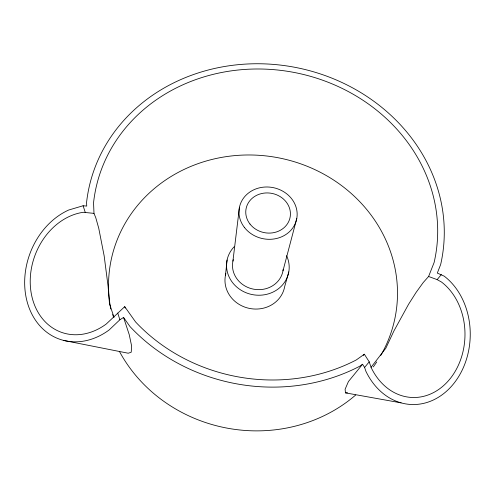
<?xml version="1.0" encoding="UTF-8"?>
<svg xmlns="http://www.w3.org/2000/svg" width="495" height="495" viewBox="0 0 495 495"><rect width="100%" height="100%" fill="white"/><g stroke="black" fill="none" stroke-linecap="round" stroke-linejoin="round"><path stroke-width="0.74" d="M225.503 275.09L227.094 260.005M232.916 261.125L239.45 207.238M282.985 270.802L296.796 218.388M288.789 271.922L284.699 286.512A30.146 27.807 10.9 0 1 248.991 308.317A30.146 27.807 10.9 0 1 225.838 273.685M371.046 367.315L385.834 348.202L393.946 330.901L408.592 304.239L416.116 292.39L423.231 282.54L428.602 276.482L434.096 262.56A173.132 154.768 11.2 0 0 291.147 71.899A173.132 154.768 11.2 0 0 93.555 202.752L93.988 213.376L95.776 217.72L98.74 228.245L104.16 255.884L108.114 286.506L109.475 303.602L114.011 317.394M364.592 367.432L362.563 364.252L359.952 366.114A179.988 160.931 11.2 0 1 130.006 326.564L123.564 317.456L119.883 319.751L109.16 329.948A69.776 56.665 -70 0 1 28.32 305.65A69.776 56.665 -70 0 1 68.725 210.01L83.111 205.759L86.724 206.075L86.582 202.35A179.988 160.931 11.2 0 1 291.945 66.769A179.988 160.931 11.2 0 1 440.655 264.528L437.314 273.079L444.225 276.167A69.306 56.015 -87.9 0 1 453.148 384.33A69.306 56.015 -87.9 0 1 365.885 371.25L364.592 367.432L369.214 361.833L364.339 354.222L356.264 359.958A173.132 154.768 11.2 0 1 135.593 321.967L124.721 306.659L106.264 324.002A62.729 50.935 -70 0 1 31.562 295.026A62.729 50.935 -70 0 1 83.315 212.287L93.988 213.376M428.602 276.482L437.147 279.626L441.336 274.558M363.342 355.41L364.339 354.222M362.563 364.252L348.437 381.534L345.12 389.225L345.448 392.863L401.099 402.862M345.448 392.863L347.539 392.789M63.775 340.455L128.217 353.226L131.206 352.242L131.645 346.116L129.238 334.67L123.564 317.456M437.147 279.626L441.46 282.008A62.308 50.354 -87.9 0 1 449.639 379.318A62.308 50.354 -87.9 0 1 371.132 367.494L369.214 361.833M124.721 306.659L125.266 308.057M112.687 314.566L113.429 316.726M83.111 205.759L85.22 212.306M117.73 313.075L119.883 319.751M286.574 255.674A31.426 28.772 11 0 1 274.539 291.301A31.426 28.772 11 0 1 234.11 284.464A31.426 28.772 11 0 1 234.129 246.807M355.67 395.029A149.663 138.501 10.8 0 1 119.487 351.549M283.202 269.299A25.499 23.345 11 0 1 253.471 289.154A25.499 23.345 11 0 1 233.275 259.652M110.775 309.01A144.862 133.898 10.8 0 1 275.375 157.249A144.862 133.898 10.8 0 1 380.692 355.552M376.751 361.913A144.862 133.898 10.8 0 1 373.286 366.9M249.975 224.031A22.424 19.986 11.3 0 0 288.467 222.051A22.424 19.986 11.3 0 0 265.834 192.957A22.424 19.986 11.3 0 0 249.975 224.031M244.511 227.564A29.211 26.037 11.3 0 0 294.636 224.854A29.211 26.037 11.3 0 0 265.035 187.03A29.211 26.037 11.3 0 0 244.511 227.564"/></g></svg>
